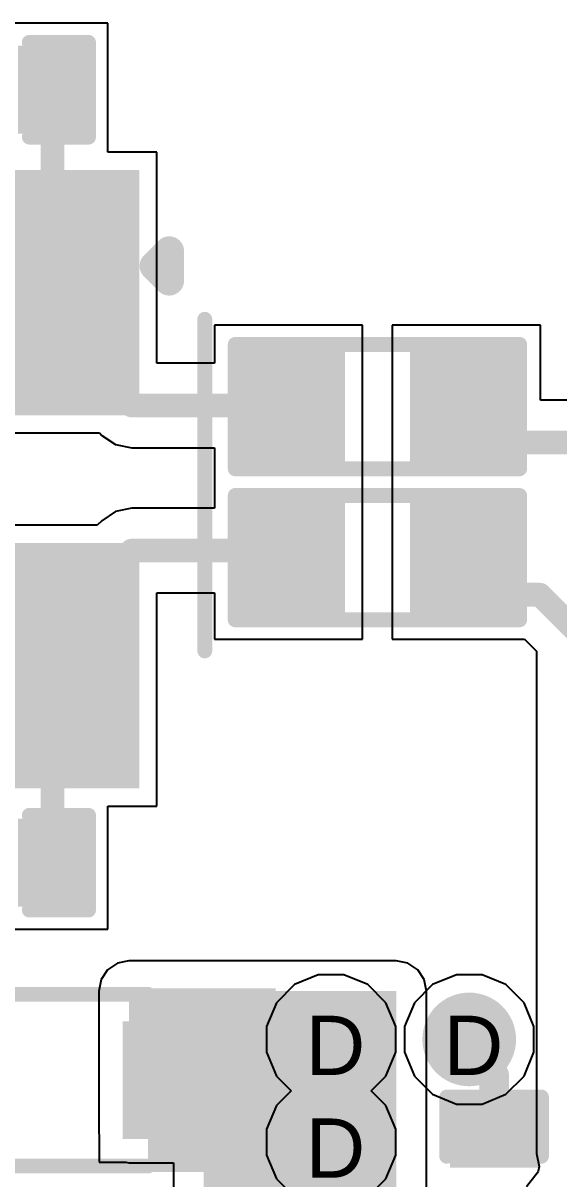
# Model space of a CAD drawing. Header units: inches. Extents: x 0 to 5032, y 0 to 5323.
# Drawn here: x 81.8 to 86.39, y 76.54 to 86.45 of the extents above; entities that cross this region are included whole.
import ezdxf

# ---------------------------------------------------------------- set-up
doc = ezdxf.new("R2010")
doc.units = ezdxf.units.IN
for name, color, linetype in [('Bottom Layer', 5, 'Continuous'), ('Bottom Solder', 6, 'Continuous'), ('Drill Drawing', 1, 'Continuous'), ('Layer 1', 16, 'Continuous'), ('Layer 2', 76, 'Continuous'), ('Top Layer', 1, 'Continuous'), ('Top Overlay', 2, 'Continuous'), ('Top Paste', 8, 'Continuous'), ('Top Solder', 216, 'Continuous'), ('Via Holes', 16, 'Continuous')]:
    doc.layers.add(name, color=color, linetype=linetype)
doc.styles.add('Arial', font='', dxfattribs={"height": 0.2})
doc.styles.get('Arial').set_extended_font_data('Arial')

# ---------------------------------------------------------------- blocks, each defined once
blk = doc.blocks.new('C___0402_347')
at = {"layer": 'Top Layer'}
for points in [[(-0.6985, -0.3175), (-0.6985, 0.3175), (-0.2413, 0.3175), (-0.2413, -0.3175)], [(0.2413, -0.3175), (0.2413, 0.3175), (0.6985, 0.3175), (0.6985, -0.3175)]]:
    blk.add_hatch(color=1, dxfattribs=at).paths.add_polyline_path(points)
at = {"layer": 'Top Paste'}
for points in [[(-0.6985, -0.3175), (-0.6985, 0.3175), (-0.2413, 0.3175), (-0.2413, -0.3175)], [(0.2413, -0.3175), (0.2413, 0.3175), (0.6985, 0.3175), (0.6985, -0.3175)]]:
    blk.add_hatch(color=8, dxfattribs=at).paths.add_polyline_path(points)
at = {"layer": 'Top Solder'}
for points in [[(-0.7585, -0.3775), (-0.7585, 0.3775), (-0.1813, 0.3775), (-0.1813, -0.3775)], [(0.1813, -0.3775), (0.1813, 0.3775), (0.7585, 0.3775), (0.7585, -0.3775)]]:
    blk.add_hatch(color=216, dxfattribs=at).paths.add_polyline_path(points)
at = {"layer": 'Top Overlay'}
for points in [[(-0.7874, -0.4064, 0.127, 0.127, 0), (-0.7874, 0.4064, 0.127, 0.127, 0)], [(-0.7874, 0.4064, 0.127, 0.127, 0), (-0.2794, 0.4064, 0.127, 0.127, 0)], [(0.2794, 0.4064, 0.127, 0.127, 0), (0.7874, 0.4064, 0.127, 0.127, 0)], [(0.7874, -0.4064, 0.127, 0.127, 0), (0.7874, 0.4064, 0.127, 0.127, 0)], [(-0.7874, -0.4064, 0.127, 0.127, 0), (-0.2794, -0.4064, 0.127, 0.127, 0)], [(0.2794, -0.4064, 0.127, 0.127, 0), (0.7874, -0.4064, 0.127, 0.127, 0)]]:
    blk.add_lwpolyline(points, format="xyseb", dxfattribs=at)
for points in [[(-0.8191, 0.4064, 0.0635, 0.0635, 1), (-0.7556, 0.4064, 0.0635, 0.0635, 1)], [(-0.8191, 0.4064, 0.0635, 0.0635, 1), (-0.7556, 0.4064, 0.0635, 0.0635, 1)], [(-0.3111, 0.4064, 0.0635, 0.0635, 1), (-0.2477, 0.4064, 0.0635, 0.0635, 1)], [(0.2477, 0.4064, 0.0635, 0.0635, 1), (0.3111, 0.4064, 0.0635, 0.0635, 1)], [(0.7556, 0.4064, 0.0635, 0.0635, 1), (0.8191, 0.4064, 0.0635, 0.0635, 1)], [(0.7556, 0.4064, 0.0635, 0.0635, 1), (0.8191, 0.4064, 0.0635, 0.0635, 1)], [(-0.8191, -0.4064, 0.0635, 0.0635, 1), (-0.7556, -0.4064, 0.0635, 0.0635, 1)], [(-0.8191, -0.4064, 0.0635, 0.0635, 1), (-0.7556, -0.4064, 0.0635, 0.0635, 1)], [(-0.3111, -0.4064, 0.0635, 0.0635, 1), (-0.2477, -0.4064, 0.0635, 0.0635, 1)], [(0.2477, -0.4064, 0.0635, 0.0635, 1), (0.3111, -0.4064, 0.0635, 0.0635, 1)], [(0.7556, -0.4064, 0.0635, 0.0635, 1), (0.8191, -0.4064, 0.0635, 0.0635, 1)], [(0.7556, -0.4064, 0.0635, 0.0635, 1), (0.8191, -0.4064, 0.0635, 0.0635, 1)]]:
    blk.add_lwpolyline(points, format="xyseb", close=True, dxfattribs=at)
blk = doc.blocks.new('C___0402_348')
at = {"layer": 'Top Layer'}
for points in [[(-0.6985, -0.3175), (-0.6985, 0.3175), (-0.2413, 0.3175), (-0.2413, -0.3175)], [(0.2413, -0.3175), (0.2413, 0.3175), (0.6985, 0.3175), (0.6985, -0.3175)]]:
    blk.add_hatch(color=1, dxfattribs=at).paths.add_polyline_path(points)
at = {"layer": 'Top Paste'}
for points in [[(-0.6985, -0.3175), (-0.6985, 0.3175), (-0.2413, 0.3175), (-0.2413, -0.3175)], [(0.2413, -0.3175), (0.2413, 0.3175), (0.6985, 0.3175), (0.6985, -0.3175)]]:
    blk.add_hatch(color=8, dxfattribs=at).paths.add_polyline_path(points)
at = {"layer": 'Top Solder'}
for points in [[(-0.7585, -0.3775), (-0.7585, 0.3775), (-0.1813, 0.3775), (-0.1813, -0.3775)], [(0.1813, -0.3775), (0.1813, 0.3775), (0.7585, 0.3775), (0.7585, -0.3775)]]:
    blk.add_hatch(color=216, dxfattribs=at).paths.add_polyline_path(points)
at = {"layer": 'Top Overlay'}
for points in [[(-0.7874, 0.4064, 0.127, 0.127, 0), (-0.7874, -0.4064, 0.127, 0.127, 0)], [(-0.2794, 0.4064, 0.127, 0.127, 0), (-0.7874, 0.4064, 0.127, 0.127, 0)], [(0.7874, 0.4064, 0.127, 0.127, 0), (0.2794, 0.4064, 0.127, 0.127, 0)], [(0.7874, 0.4064, 0.127, 0.127, 0), (0.7874, -0.4064, 0.127, 0.127, 0)], [(-0.2794, -0.4064, 0.127, 0.127, 0), (-0.7874, -0.4064, 0.127, 0.127, 0)], [(0.7874, -0.4064, 0.127, 0.127, 0), (0.2794, -0.4064, 0.127, 0.127, 0)]]:
    blk.add_lwpolyline(points, format="xyseb", dxfattribs=at)
for points in [[(-0.8191, 0.4064, 0.0635, 0.0635, 1), (-0.7556, 0.4064, 0.0635, 0.0635, 1)], [(-0.8191, 0.4064, 0.0635, 0.0635, 1), (-0.7556, 0.4064, 0.0635, 0.0635, 1)], [(-0.3111, 0.4064, 0.0635, 0.0635, 1), (-0.2477, 0.4064, 0.0635, 0.0635, 1)], [(0.2477, 0.4064, 0.0635, 0.0635, 1), (0.3111, 0.4064, 0.0635, 0.0635, 1)], [(0.7556, 0.4064, 0.0635, 0.0635, 1), (0.8191, 0.4064, 0.0635, 0.0635, 1)], [(0.7556, 0.4064, 0.0635, 0.0635, 1), (0.8191, 0.4064, 0.0635, 0.0635, 1)], [(-0.8191, -0.4064, 0.0635, 0.0635, 1), (-0.7556, -0.4064, 0.0635, 0.0635, 1)], [(-0.8191, -0.4064, 0.0635, 0.0635, 1), (-0.7556, -0.4064, 0.0635, 0.0635, 1)], [(-0.3111, -0.4064, 0.0635, 0.0635, 1), (-0.2477, -0.4064, 0.0635, 0.0635, 1)], [(0.2477, -0.4064, 0.0635, 0.0635, 1), (0.3111, -0.4064, 0.0635, 0.0635, 1)], [(0.7556, -0.4064, 0.0635, 0.0635, 1), (0.8191, -0.4064, 0.0635, 0.0635, 1)], [(0.7556, -0.4064, 0.0635, 0.0635, 1), (0.8191, -0.4064, 0.0635, 0.0635, 1)]]:
    blk.add_lwpolyline(points, format="xyseb", close=True, dxfattribs=at)
blk = doc.blocks.new('R___0603_349')
at = {"layer": 'Top Layer'}
for points in [[(-0.381, 0.4445), (-0.381, -0.4445), (-1.143, -0.4445), (-1.143, 0.4445)], [(1.143, 0.4445), (1.143, -0.4445), (0.381, -0.4445), (0.381, 0.4445)]]:
    blk.add_hatch(color=1, dxfattribs=at).paths.add_polyline_path(points)
at = {"layer": 'Top Paste'}
for points in [[(-0.381, 0.4445), (-0.381, -0.4445), (-1.143, -0.4445), (-1.143, 0.4445)], [(1.143, 0.4445), (1.143, -0.4445), (0.381, -0.4445), (0.381, 0.4445)]]:
    blk.add_hatch(color=8, dxfattribs=at).paths.add_polyline_path(points)
at = {"layer": 'Top Solder'}
for points in [[(-0.2794, 0.5461), (-0.2794, -0.5461), (-1.2446, -0.5461), (-1.2446, 0.5461)], [(1.2446, 0.5461), (1.2446, -0.5461), (0.2794, -0.5461), (0.2794, 0.5461)]]:
    blk.add_hatch(color=216, dxfattribs=at).paths.add_polyline_path(points)
at = {"layer": 'Top Overlay'}
for points in [[(-1.2192, -0.5334, 0.127, 0.127, 0), (-1.2192, 0.5334, 0.127, 0.127, 0)], [(-1.2192, 0.5334, 0.127, 0.127, 0), (1.2192, 0.5334, 0.127, 0.127, 0)], [(1.2192, -0.5334, 0.127, 0.127, 0), (1.2192, 0.5334, 0.127, 0.127, 0)], [(-1.2192, -0.5334, 0.127, 0.127, 0), (1.2192, -0.5334, 0.127, 0.127, 0)]]:
    blk.add_lwpolyline(points, format="xyseb", dxfattribs=at)
for points in [[(-1.25095, 0.5334, 0.0635, 0.0635, 1), (-1.18745, 0.5334, 0.0635, 0.0635, 1)], [(-1.25095, 0.5334, 0.0635, 0.0635, 1), (-1.18745, 0.5334, 0.0635, 0.0635, 1)], [(1.18745, 0.5334, 0.0635, 0.0635, 1), (1.25095, 0.5334, 0.0635, 0.0635, 1)], [(1.18745, 0.5334, 0.0635, 0.0635, 1), (1.25095, 0.5334, 0.0635, 0.0635, 1)], [(-1.25095, -0.5334, 0.0635, 0.0635, 1), (-1.18745, -0.5334, 0.0635, 0.0635, 1)], [(-1.25095, -0.5334, 0.0635, 0.0635, 1), (-1.18745, -0.5334, 0.0635, 0.0635, 1)], [(1.18745, -0.5334, 0.0635, 0.0635, 1), (1.25095, -0.5334, 0.0635, 0.0635, 1)], [(1.18745, -0.5334, 0.0635, 0.0635, 1), (1.25095, -0.5334, 0.0635, 0.0635, 1)]]:
    blk.add_lwpolyline(points, format="xyseb", close=True, dxfattribs=at)
blk = doc.blocks.new('R___0603_350')
at = {"layer": 'Top Layer'}
for points in [[(-0.381, 0.4445), (-0.381, -0.4445), (-1.143, -0.4445), (-1.143, 0.4445)], [(1.143, 0.4445), (1.143, -0.4445), (0.381, -0.4445), (0.381, 0.4445)]]:
    blk.add_hatch(color=1, dxfattribs=at).paths.add_polyline_path(points)
at = {"layer": 'Top Paste'}
for points in [[(-0.381, 0.4445), (-0.381, -0.4445), (-1.143, -0.4445), (-1.143, 0.4445)], [(1.143, 0.4445), (1.143, -0.4445), (0.381, -0.4445), (0.381, 0.4445)]]:
    blk.add_hatch(color=8, dxfattribs=at).paths.add_polyline_path(points)
at = {"layer": 'Top Solder'}
for points in [[(-0.2794, 0.5461), (-0.2794, -0.5461), (-1.2446, -0.5461), (-1.2446, 0.5461)], [(1.2446, 0.5461), (1.2446, -0.5461), (0.2794, -0.5461), (0.2794, 0.5461)]]:
    blk.add_hatch(color=216, dxfattribs=at).paths.add_polyline_path(points)
at = {"layer": 'Top Overlay'}
for points in [[(-1.2192, -0.5334, 0.127, 0.127, 0), (-1.2192, 0.5334, 0.127, 0.127, 0)], [(-1.2192, 0.5334, 0.127, 0.127, 0), (1.2192, 0.5334, 0.127, 0.127, 0)], [(1.2192, -0.5334, 0.127, 0.127, 0), (1.2192, 0.5334, 0.127, 0.127, 0)], [(-1.2192, -0.5334, 0.127, 0.127, 0), (1.2192, -0.5334, 0.127, 0.127, 0)]]:
    blk.add_lwpolyline(points, format="xyseb", dxfattribs=at)
for points in [[(-1.25095, 0.5334, 0.0635, 0.0635, 1), (-1.18745, 0.5334, 0.0635, 0.0635, 1)], [(-1.25095, 0.5334, 0.0635, 0.0635, 1), (-1.18745, 0.5334, 0.0635, 0.0635, 1)], [(1.18745, 0.5334, 0.0635, 0.0635, 1), (1.25095, 0.5334, 0.0635, 0.0635, 1)], [(1.18745, 0.5334, 0.0635, 0.0635, 1), (1.25095, 0.5334, 0.0635, 0.0635, 1)], [(-1.25095, -0.5334, 0.0635, 0.0635, 1), (-1.18745, -0.5334, 0.0635, 0.0635, 1)], [(-1.25095, -0.5334, 0.0635, 0.0635, 1), (-1.18745, -0.5334, 0.0635, 0.0635, 1)], [(1.18745, -0.5334, 0.0635, 0.0635, 1), (1.25095, -0.5334, 0.0635, 0.0635, 1)], [(1.18745, -0.5334, 0.0635, 0.0635, 1), (1.25095, -0.5334, 0.0635, 0.0635, 1)]]:
    blk.add_lwpolyline(points, format="xyseb", close=True, dxfattribs=at)
blk = doc.blocks.new('MC_306_351')
at = {"layer": 'Top Layer'}
for points in [[(-3.4, 2.55), (-2.1, 2.55), (-2.1, 0.65), (-3.4, 0.65)], [(2.1, 2.55), (3.4, 2.55), (3.4, 0.65), (2.1, 0.65)], [(-3.4, -0.65), (-2.1, -0.65), (-2.1, -2.55), (-3.4, -2.55)], [(2.1, -0.65), (3.4, -0.65), (3.4, -2.55), (2.1, -2.55)]]:
    blk.add_hatch(color=1, dxfattribs=at).paths.add_polyline_path(points)
at = {"layer": 'Top Paste'}
for points in [[(-3.4, 2.55), (-2.1, 2.55), (-2.1, 0.65), (-3.4, 0.65)], [(2.1, 2.55), (3.4, 2.55), (3.4, 0.65), (2.1, 0.65)], [(-3.4, -0.65), (-2.1, -0.65), (-2.1, -2.55), (-3.4, -2.55)], [(2.1, -0.65), (3.4, -0.65), (3.4, -2.55), (2.1, -2.55)]]:
    blk.add_hatch(color=8, dxfattribs=at).paths.add_polyline_path(points)
at = {"layer": 'Top Solder'}
for points in [[(-3.5016, 2.6516), (-1.9984, 2.6516), (-1.9984, 0.5484), (-3.5016, 0.5484)], [(1.9984, 2.6516), (3.5016, 2.6516), (3.5016, 0.5484), (1.9984, 0.5484)], [(-3.5016, -0.5484), (-1.9984, -0.5484), (-1.9984, -2.6516), (-3.5016, -2.6516)], [(1.9984, -0.5484), (3.5016, -0.5484), (3.5016, -2.6516), (1.9984, -2.6516)]]:
    blk.add_hatch(color=216, dxfattribs=at).paths.add_polyline_path(points)
at = {"layer": 'Top Overlay'}
for points in [[(1.8796, 1.9558, 0.127, 0.127, 0), (-1.9304, 1.9558, 0.127, 0.127, 0)], [(-4.064, 1.4732, 0.127, 0.127, 0), (-4.064, -1.3716, 0.127, 0.127, 0)], [(4.064, 1.4732, 0.127, 0.127, 0), (4.064, -1.3716, 0.127, 0.127, 0)], [(-3.7592, -1.7018, 0.254, 0.254, 0), (-3.7592, -1.9558, 0.254, 0.254, 0)], [(-3.6322, -1.8288, 0.254, 0.254, 0), (-3.7592, -1.7018, 0.254, 0.254, 0)], [(-3.6322, -1.8288, 0.254, 0.254, 0), (-3.7592, -1.9558, 0.254, 0.254, 0)], [(1.8796, -1.9558, 0.127, 0.127, 0), (-1.9304, -1.9558, 0.127, 0.127, 0)]]:
    blk.add_lwpolyline(points, format="xyseb", dxfattribs=at)
for points in [[(-1.9622, 1.9558, 0.0635, 0.0635, 1), (-1.8986, 1.9558, 0.0635, 0.0635, 1)], [(1.8478, 1.9558, 0.0635, 0.0635, 1), (1.9114, 1.9558, 0.0635, 0.0635, 1)], [(-4.0957, 1.4732, 0.0635, 0.0635, 1), (-4.0322, 1.4732, 0.0635, 0.0635, 1)], [(4.0322, 1.4732, 0.0635, 0.0635, 1), (4.0957, 1.4732, 0.0635, 0.0635, 1)], [(-4.0957, -1.3716, 0.0635, 0.0635, 1), (-4.0322, -1.3716, 0.0635, 0.0635, 1)], [(4.0322, -1.3716, 0.0635, 0.0635, 1), (4.0957, -1.3716, 0.0635, 0.0635, 1)], [(-3.8227, -1.7018, 0.127, 0.127, 1), (-3.6957, -1.7018, 0.127, 0.127, 1)], [(-3.8227, -1.7018, 0.127, 0.127, 1), (-3.6957, -1.7018, 0.127, 0.127, 1)], [(-3.6957, -1.8288, 0.127, 0.127, 1), (-3.5687, -1.8288, 0.127, 0.127, 1)], [(-3.6957, -1.8288, 0.127, 0.127, 1), (-3.5687, -1.8288, 0.127, 0.127, 1)], [(-3.8227, -1.9558, 0.127, 0.127, 1), (-3.6957, -1.9558, 0.127, 0.127, 1)], [(-3.8227, -1.9558, 0.127, 0.127, 1), (-3.6957, -1.9558, 0.127, 0.127, 1)], [(-1.9622, -1.9558, 0.0635, 0.0635, 1), (-1.8986, -1.9558, 0.0635, 0.0635, 1)], [(1.8478, -1.9558, 0.0635, 0.0635, 1), (1.9114, -1.9558, 0.0635, 0.0635, 1)]]:
    blk.add_lwpolyline(points, format="xyseb", close=True, dxfattribs=at)
blk = doc.blocks.new('____0402_354')
at = {"layer": 'Top Layer'}
for points in [[(-0.6985, -0.3175), (-0.6985, 0.3175), (-0.2413, 0.3175), (-0.2413, -0.3175)], [(0.2413, -0.3175), (0.2413, 0.3175), (0.6985, 0.3175), (0.6985, -0.3175)]]:
    blk.add_hatch(color=1, dxfattribs=at).paths.add_polyline_path(points)
at = {"layer": 'Top Paste'}
for points in [[(-0.6985, -0.3175), (-0.6985, 0.3175), (-0.2413, 0.3175), (-0.2413, -0.3175)], [(0.2413, -0.3175), (0.2413, 0.3175), (0.6985, 0.3175), (0.6985, -0.3175)]]:
    blk.add_hatch(color=8, dxfattribs=at).paths.add_polyline_path(points)
at = {"layer": 'Top Solder'}
for points in [[(-0.7585, -0.3775), (-0.7585, 0.3775), (-0.1813, 0.3775), (-0.1813, -0.3775)], [(0.1813, -0.3775), (0.1813, 0.3775), (0.7585, 0.3775), (0.7585, -0.3775)]]:
    blk.add_hatch(color=216, dxfattribs=at).paths.add_polyline_path(points)
at = {"layer": 'Top Overlay'}
for points in [[(-0.7874, -0.4064, 0.127, 0.127, 0), (-0.7874, 0.4064, 0.127, 0.127, 0)], [(-0.2794, 0.4064, 0.127, 0.127, 0), (-0.7874, 0.4064, 0.127, 0.127, 0)], [(0.7874, 0.4064, 0.127, 0.127, 0), (0.2794, 0.4064, 0.127, 0.127, 0)], [(0.7874, -0.4064, 0.127, 0.127, 0), (0.7874, 0.4064, 0.127, 0.127, 0)], [(-0.2794, -0.4064, 0.127, 0.127, 0), (-0.7874, -0.4064, 0.127, 0.127, 0)], [(0.7874, -0.4064, 0.127, 0.127, 0), (0.2794, -0.4064, 0.127, 0.127, 0)]]:
    blk.add_lwpolyline(points, format="xyseb", dxfattribs=at)
for points in [[(-0.8191, 0.4064, 0.0635, 0.0635, 1), (-0.7556, 0.4064, 0.0635, 0.0635, 1)], [(-0.8191, 0.4064, 0.0635, 0.0635, 1), (-0.7556, 0.4064, 0.0635, 0.0635, 1)], [(-0.3111, 0.4064, 0.0635, 0.0635, 1), (-0.2477, 0.4064, 0.0635, 0.0635, 1)], [(0.2477, 0.4064, 0.0635, 0.0635, 1), (0.3111, 0.4064, 0.0635, 0.0635, 1)], [(0.7556, 0.4064, 0.0635, 0.0635, 1), (0.8191, 0.4064, 0.0635, 0.0635, 1)], [(0.7556, 0.4064, 0.0635, 0.0635, 1), (0.8191, 0.4064, 0.0635, 0.0635, 1)], [(-0.8191, -0.4064, 0.0635, 0.0635, 1), (-0.7556, -0.4064, 0.0635, 0.0635, 1)], [(-0.8191, -0.4064, 0.0635, 0.0635, 1), (-0.7556, -0.4064, 0.0635, 0.0635, 1)], [(-0.3111, -0.4064, 0.0635, 0.0635, 1), (-0.2477, -0.4064, 0.0635, 0.0635, 1)], [(0.2477, -0.4064, 0.0635, 0.0635, 1), (0.3111, -0.4064, 0.0635, 0.0635, 1)], [(0.7556, -0.4064, 0.0635, 0.0635, 1), (0.8191, -0.4064, 0.0635, 0.0635, 1)], [(0.7556, -0.4064, 0.0635, 0.0635, 1), (0.8191, -0.4064, 0.0635, 0.0635, 1)]]:
    blk.add_lwpolyline(points, format="xyseb", close=True, dxfattribs=at)
blk = doc.blocks.new('SOD_323_356')
at = {"layer": 'Top Layer'}
for points in [[(-0.75, -0.45), (-1.55, -0.45), (-1.55, 0.45), (-0.75, 0.45)], [(1.55, -0.45), (0.75, -0.45), (0.75, 0.45), (1.55, 0.45)]]:
    blk.add_hatch(color=1, dxfattribs=at).paths.add_polyline_path(points)
at = {"layer": 'Top Overlay'}
for points in [[(-2.0066, 0.4829), (-0.9144, 0.4829), (-0.9144, 0.7877), (-2.0066, 0.7877)], [(-2.0066, -0.5077), (-1.5748, -0.5077), (-1.5748, 0.5083), (-2.0066, 0.5083)], [(-2.0066, -0.7871), (-0.9144, -0.7871), (-0.9144, -0.4823), (-2.0066, -0.4823)]]:
    blk.add_hatch(color=2, dxfattribs=at).paths.add_polyline_path(points)
at = {"layer": 'Top Paste'}
for points in [[(-0.75, -0.45), (-1.55, -0.45), (-1.55, 0.45), (-0.75, 0.45)], [(1.55, -0.45), (0.75, -0.45), (0.75, 0.45), (1.55, 0.45)]]:
    blk.add_hatch(color=8, dxfattribs=at).paths.add_polyline_path(points)
at = {"layer": 'Top Solder'}
for points in [[(-0.695, -0.505), (-1.605, -0.505), (-1.605, 0.505), (-0.695, 0.505)], [(1.605, -0.505), (0.695, -0.505), (0.695, 0.505), (1.605, 0.505)]]:
    blk.add_hatch(color=216, dxfattribs=at).paths.add_polyline_path(points)
at = {"layer": 'Top Overlay'}
for points in [[(0.9398, 0.7366, 0.127, 0.127, 0), (-0.9144, 0.7366, 0.127, 0.127, 0)], [(0.9398, 0.7366, 0.127, 0.127, 0), (0.9398, 0.5588, 0.127, 0.127, 0)], [(0.9398, -0.5588, 0.127, 0.127, 0), (0.9398, -0.7366, 0.127, 0.127, 0)], [(0.9398, -0.7366, 0.127, 0.127, 0), (-0.9144, -0.7366, 0.127, 0.127, 0)]]:
    blk.add_lwpolyline(points, format="xyseb", dxfattribs=at)
for points in [[(-0.9461, 0.7366, 0.0635, 0.0635, 1), (-0.8827, 0.7366, 0.0635, 0.0635, 1)], [(0.908, 0.7366, 0.0635, 0.0635, 1), (0.9715, 0.7366, 0.0635, 0.0635, 1)], [(0.908, 0.7366, 0.0635, 0.0635, 1), (0.9715, 0.7366, 0.0635, 0.0635, 1)], [(0.908, 0.5588, 0.0635, 0.0635, 1), (0.9715, 0.5588, 0.0635, 0.0635, 1)], [(0.908, -0.5588, 0.0635, 0.0635, 1), (0.9715, -0.5588, 0.0635, 0.0635, 1)], [(-0.9461, -0.7366, 0.0635, 0.0635, 1), (-0.8827, -0.7366, 0.0635, 0.0635, 1)], [(0.908, -0.7366, 0.0635, 0.0635, 1), (0.9715, -0.7366, 0.0635, 0.0635, 1)], [(0.908, -0.7366, 0.0635, 0.0635, 1), (0.9715, -0.7366, 0.0635, 0.0635, 1)]]:
    blk.add_lwpolyline(points, format="xyseb", close=True, dxfattribs=at)

msp = doc.modelspace()

# ---------------------------------------------------------------- hatches: boundary and pattern name
at = {"layer": 'Bottom Layer'}
h = msp.add_hatch(color=5, dxfattribs=at)
edge = h.paths.add_edge_path()
edge.add_arc((84.4366, 77.7333), 0.3, 0, 360)
h = msp.add_hatch(color=5, dxfattribs=at)
edge = h.paths.add_edge_path()
edge.add_arc((85.6203, 77.7333), 0.3, 0, 360)
h = msp.add_hatch(color=5, dxfattribs=at)
edge = h.paths.add_edge_path()
edge.add_arc((84.4366, 76.8522), 0.3, 0, 360)
at = {"layer": 'Bottom Solder'}
h = msp.add_hatch(color=6, dxfattribs=at)
edge = h.paths.add_edge_path()
edge.add_arc((84.4366, 77.7333), 0.4016, 0, 360)
h = msp.add_hatch(color=6, dxfattribs=at)
edge = h.paths.add_edge_path()
edge.add_arc((85.6203, 77.7333), 0.4016, 0, 360)
h = msp.add_hatch(color=6, dxfattribs=at)
edge = h.paths.add_edge_path()
edge.add_arc((84.4366, 76.8522), 0.4016, 0, 360)
at = {"layer": 'Layer 1'}
h = msp.add_hatch(color=16, dxfattribs=at)
edge = h.paths.add_edge_path()
edge.add_arc((84.4366, 77.7333), 0.3, 0, 360)
h = msp.add_hatch(color=16, dxfattribs=at)
edge = h.paths.add_edge_path()
edge.add_arc((85.6203, 77.7333), 0.3, 0, 360)
h = msp.add_hatch(color=16, dxfattribs=at)
edge = h.paths.add_edge_path()
edge.add_arc((84.4366, 76.8522), 0.3, 0, 360)
at = {"layer": 'Layer 2'}
h = msp.add_hatch(color=76, dxfattribs=at)
edge = h.paths.add_edge_path()
edge.add_arc((84.4366, 77.7333), 0.3, 0, 360)
h = msp.add_hatch(color=76, dxfattribs=at)
edge = h.paths.add_edge_path()
edge.add_arc((85.6203, 77.7333), 0.3, 0, 360)
h = msp.add_hatch(color=76, dxfattribs=at)
edge = h.paths.add_edge_path()
edge.add_arc((84.4366, 76.8522), 0.3, 0, 360)
at = {"layer": 'Top Layer'}
for points in [[(82.7031, 76.9335), (84.9954, 76.9335), (84.9954, 78.1476), (82.7031, 78.1476)], [(83.3444, 75.5833), (84.9954, 75.5833), (84.9954, 78.1476), (83.3444, 78.1476)]]:
    msp.add_hatch(color=1, dxfattribs=at).paths.add_polyline_path(points)
h = msp.add_hatch(color=1, dxfattribs=at)
edge = h.paths.add_edge_path()
edge.add_arc((84.4366, 77.7333), 0.3, 0, 360)
h = msp.add_hatch(color=1, dxfattribs=at)
edge = h.paths.add_edge_path()
edge.add_arc((85.6203, 77.7333), 0.3, 0, 360)
h = msp.add_hatch(color=1, dxfattribs=at)
edge = h.paths.add_edge_path()
edge.add_arc((84.4366, 76.8522), 0.3, 0, 360)
at = {"layer": 'Top Solder'}
h = msp.add_hatch(color=216, dxfattribs=at)
edge = h.paths.add_edge_path()
edge.add_arc((84.4366, 77.7333), 0.4016, 0, 360)
h = msp.add_hatch(color=216, dxfattribs=at)
edge = h.paths.add_edge_path()
edge.add_arc((85.6203, 77.7333), 0.4016, 0, 360)
h = msp.add_hatch(color=216, dxfattribs=at)
edge = h.paths.add_edge_path()
edge.add_arc((84.4366, 76.8522), 0.4016, 0, 360)
at = {"layer": 'Via Holes'}
h = msp.add_hatch(color=7, dxfattribs=at)
edge = h.paths.add_edge_path()
edge.add_arc((84.4366, 77.7333), 0.15, 0, 360)
h = msp.add_hatch(color=7, dxfattribs=at)
edge = h.paths.add_edge_path()
edge.add_arc((85.6203, 77.7333), 0.15, 0, 360)
h = msp.add_hatch(color=7, dxfattribs=at)
edge = h.paths.add_edge_path()
edge.add_arc((84.4366, 76.8522), 0.15, 0, 360)

# ---------------------------------------------------------------- linework, layer by layer
at = {"layer": 'Bottom Layer'}
for p, q in [((84.3264, 78.2873), (84.1228, 78.203)), ((84.5468, 78.2873), (84.3264, 78.2873)), ((84.7504, 78.203), (84.5468, 78.2873)), ((84.1228, 78.203), (83.9669, 78.0471)), ((84.9062, 78.0471), (84.7504, 78.203)), ((83.9669, 78.0471), (83.8826, 77.8435)), ((84.9906, 77.8435), (84.9062, 78.0471)), ((83.8826, 77.8435), (83.8826, 77.6231)), ((84.9906, 77.6231), (84.9906, 77.8435)), ((83.8826, 77.6231), (83.9669, 77.4195)), ((84.9062, 77.4195), (84.9906, 77.6231)), ((83.9669, 77.4195), (84.0937, 77.2928)), ((84.7795, 77.2928), (84.9062, 77.4195)), ((84.0937, 77.2928), (83.9669, 77.166)), ((84.9062, 77.166), (84.7795, 77.2928)), ((83.9669, 77.166), (83.8826, 76.9624)), ((84.9906, 76.9624), (84.9062, 77.166)), ((83.8826, 76.9624), (83.8826, 76.742)), ((84.9906, 76.742), (84.9906, 76.9624)), ((83.8826, 76.742), (83.9669, 76.5384)), ((84.9062, 76.5384), (84.9906, 76.742)), ((83.9669, 76.5384), (84.1228, 76.3825)), ((84.7504, 76.3825), (84.9062, 76.5384))]:
    msp.add_line(p, q, dxfattribs=at)
at = {"layer": 'Layer 1'}
for p, q in [((84.3264, 78.2873), (84.1228, 78.203)), ((84.5468, 78.2873), (84.3264, 78.2873)), ((84.7504, 78.203), (84.5468, 78.2873)), ((84.1228, 78.203), (83.9669, 78.0471)), ((84.9062, 78.0471), (84.7504, 78.203)), ((83.9669, 78.0471), (83.8826, 77.8435)), ((84.9906, 77.8435), (84.9062, 78.0471)), ((83.8826, 77.8435), (83.8826, 77.6231)), ((84.9906, 77.6231), (84.9906, 77.8435)), ((83.8826, 77.6231), (83.9669, 77.4195)), ((84.9062, 77.4195), (84.9906, 77.6231)), ((83.9669, 77.4195), (84.0937, 77.2928)), ((84.7795, 77.2928), (84.9062, 77.4195)), ((84.0937, 77.2928), (83.9669, 77.166)), ((84.9062, 77.166), (84.7795, 77.2928)), ((83.9669, 77.166), (83.8826, 76.9624)), ((84.9906, 76.9624), (84.9062, 77.166)), ((83.8826, 76.9624), (83.8826, 76.742)), ((84.9906, 76.742), (84.9906, 76.9624)), ((83.8826, 76.742), (83.9669, 76.5384)), ((84.9062, 76.5384), (84.9906, 76.742)), ((83.9669, 76.5384), (84.1228, 76.3825)), ((84.7504, 76.3825), (84.9062, 76.5384))]:
    msp.add_line(p, q, dxfattribs=at)
at = {"layer": 'Layer 2'}
for p, q in [((85.5101, 78.2873), (85.3065, 78.203)), ((85.7305, 78.2873), (85.5101, 78.2873)), ((85.9341, 78.203), (85.7305, 78.2873)), ((85.3065, 78.203), (85.1507, 78.0471)), ((86.09, 78.0471), (85.9341, 78.203)), ((85.1507, 78.0471), (85.0663, 77.8435)), ((86.1743, 77.8435), (86.09, 78.0471)), ((85.0663, 77.8435), (85.0663, 77.6231)), ((86.1743, 77.6231), (86.1743, 77.8435)), ((85.0663, 77.6231), (85.1507, 77.4195)), ((86.09, 77.4195), (86.1743, 77.6231)), ((85.1507, 77.4195), (85.3065, 77.2637)), ((85.9341, 77.2637), (86.09, 77.4195)), ((85.3065, 77.2637), (85.5101, 77.1793)), ((85.7305, 77.1793), (85.9341, 77.2637)), ((85.5101, 77.1793), (85.7305, 77.1793))]:
    msp.add_line(p, q, dxfattribs=at)
at = {"layer": 'Top Layer'}
for p, q in [((82.5221, 86.45), (81.5569, 86.45)), ((82.5221, 85.3426), (82.5221, 86.45)), ((82.9435, 85.3426), (82.5221, 85.3426)), ((82.9435, 83.5328), (82.9435, 85.3426)), ((84.7065, 83.8592), (83.4365, 83.8592)), ((83.4365, 83.8592), (83.4365, 83.5328)), ((84.7065, 82.4622), (84.7065, 83.8592)), ((86.2305, 83.8592), (84.9605, 83.8592)), ((84.9605, 83.8592), (84.9605, 82.4622)), ((86.2305, 83.2159), (86.2305, 83.8592)), ((83.4365, 83.5328), (82.9435, 83.5328)), ((86.5516, 83.2159), (86.2305, 83.2159)), ((81.1355, 82.9346), (82.4497, 82.9346)), ((82.4497, 82.9346), (82.4705, 82.9138)), ((82.4705, 82.9138), (82.4705, 82.9138)), ((82.4705, 82.9138), (82.5881, 82.8352)), ((82.5881, 82.8352), (82.7269, 82.8076)), ((82.7269, 82.8076), (83.4365, 82.8076)), ((83.4365, 82.8076), (83.4365, 82.2885)), ((84.7065, 81.1668), (84.7065, 82.4622)), ((84.9605, 82.4622), (84.9605, 81.1668)), ((82.7269, 82.2885), (82.5881, 82.2609)), ((83.4365, 82.2885), (82.7269, 82.2885)), ((82.4705, 82.1823), (82.4307, 82.1426)), ((82.5881, 82.2609), (82.4705, 82.1823)), ((82.4705, 82.1823), (82.4705, 82.1823)), ((82.4307, 82.1426), (81.1355, 82.1426)), ((82.9435, 79.7346), (82.9435, 81.5634)), ((82.9435, 81.5634), (83.4365, 81.5634)), ((83.4365, 81.5634), (83.4365, 81.1668)), ((83.4365, 81.1668), (84.7065, 81.1668)), ((84.9605, 81.1668), (86.0944, 81.1668)), ((86.0944, 81.1668), (86.1984, 81.0629)), ((86.1984, 81.0629), (86.1984, 76.7562)), ((82.5221, 78.6776), (82.5221, 79.7346)), ((82.5221, 79.7346), (82.9435, 79.7346)), ((81.5569, 78.6776), (82.5221, 78.6776)), ((82.52, 78.3307), (82.4638, 78.2467)), ((82.604, 78.3868), (82.52, 78.3307)), ((82.7031, 78.4066), (82.604, 78.3868)), ((84.9954, 78.4066), (82.7031, 78.4066)), ((85.0945, 78.3868), (84.9954, 78.4066)), ((85.1785, 78.3307), (85.0945, 78.3868)), ((85.2346, 78.2467), (85.1785, 78.3307)), ((82.4638, 78.2467), (82.4441, 78.1476)), ((85.2543, 78.1476), (85.2346, 78.2467)), ((82.4441, 78.1476), (82.4441, 76.9335)), ((85.2543, 76.4696), (85.2543, 78.1476)), ((82.4441, 76.9335), (82.4491, 76.9084)), ((82.4491, 76.9084), (82.4491, 76.6795)), ((86.1984, 76.7562), (86.1984, 76.7562)), ((86.1984, 76.7562), (86.221, 76.6424)), ((82.4491, 76.6795), (82.678, 76.6795)), ((82.678, 76.6795), (82.7031, 76.6745)), ((82.7031, 76.6745), (83.0854, 76.6745)), ((83.0854, 76.6745), (83.0854, 75.6424)), ((86.221, 76.6424), (86.2111, 76.6034)), ((86.2035, 76.5863), (86.1109, 76.4696)), ((86.2111, 76.6034), (86.2035, 76.5863))]:
    msp.add_line(p, q, dxfattribs=at)
for points in [[(82.049, 84.1481, 0.2032, 0.2032, 0), (82.049, 85.888, 0.2032, 0.2032, 0)], [(82.049, 83.8481, 0.2032, 0.2032, 0), (82.049, 84.1481, 0.2032, 0.2032, 0)], [(82.049, 83.8481, 0.2032, 0.2032, 0), (82.7269, 83.1702, 0.2032, 0.2032, 0)], [(82.7269, 83.1702, 0.2032, 0.2032, 0), (84.081, 83.1702, 0.2032, 0.2032, 0)], [(85.605, 83.1328, 0.2032, 0.2032, 0), (85.605, 83.1702, 0.2032, 0.2032, 0)], [(85.605, 83.1328, 0.2032, 0.2032, 0), (85.8844, 82.8534, 0.2032, 0.2032, 0)], [(85.8844, 82.8534, 0.2032, 0.2032, 0), (86.5516, 82.8534, 0.2032, 0.2032, 0)], [(82.049, 81.2481, 0.2032, 0.2032, 0), (82.7269, 81.926, 0.2032, 0.2032, 0)], [(82.7269, 81.926, 0.2032, 0.2032, 0), (84.0298, 81.926, 0.2032, 0.2032, 0)], [(84.0298, 81.926, 0.2032, 0.2032, 0), (84.081, 81.8748, 0.2032, 0.2032, 0)], [(85.605, 81.8273, 0.2032, 0.2032, 0), (85.605, 81.8748, 0.2032, 0.2032, 0)], [(85.605, 81.8273, 0.2032, 0.2032, 0), (85.8844, 81.5479, 0.2032, 0.2032, 0)], [(85.8844, 81.5479, 0.2032, 0.2032, 0), (86.226, 81.5479, 0.2032, 0.2032, 0)], [(86.226, 81.5479, 0.2032, 0.2032, 0), (86.5609, 81.2131, 0.2032, 0.2032, 0)], [(82.049, 80.9481, 0.2032, 0.2032, 0), (82.049, 81.2481, 0.2032, 0.2032, 0)], [(82.049, 79.2586, 0.2032, 0.2032, 0), (82.049, 80.9481, 0.2032, 0.2032, 0)], [(85.6203, 77.6397, 0.254, 0.254, 0), (85.6203, 77.7333, 0.254, 0.254, 0)], [(85.6203, 77.6397, 0.254, 0.254, 0), (85.8336, 77.4264, 0.254, 0.254, 0)], [(85.8336, 76.9218, 0.254, 0.254, 0), (85.8336, 77.4264, 0.254, 0.254, 0)]]:
    msp.add_lwpolyline(points, format="xyseb", dxfattribs=at)
for points in [[(81.9982, 85.888, 0.1016, 0.1016, 1), (82.0998, 85.888, 0.1016, 0.1016, 1)], [(81.9982, 84.1481, 0.1016, 0.1016, 1), (82.0998, 84.1481, 0.1016, 0.1016, 1)], [(81.9982, 84.1481, 0.1016, 0.1016, 1), (82.0998, 84.1481, 0.1016, 0.1016, 1)], [(81.9982, 83.8481, 0.1016, 0.1016, 1), (82.0998, 83.8481, 0.1016, 0.1016, 1)], [(81.9982, 83.8481, 0.1016, 0.1016, 1), (82.0998, 83.8481, 0.1016, 0.1016, 1)], [(82.6761, 83.1702, 0.1016, 0.1016, 1), (82.7777, 83.1702, 0.1016, 0.1016, 1)], [(82.6761, 83.1702, 0.1016, 0.1016, 1), (82.7777, 83.1702, 0.1016, 0.1016, 1)], [(84.0302, 83.1702, 0.1016, 0.1016, 1), (84.1318, 83.1702, 0.1016, 0.1016, 1)], [(85.5542, 83.1702, 0.1016, 0.1016, 1), (85.6558, 83.1702, 0.1016, 0.1016, 1)], [(85.5542, 83.1328, 0.1016, 0.1016, 1), (85.6558, 83.1328, 0.1016, 0.1016, 1)], [(85.5542, 83.1328, 0.1016, 0.1016, 1), (85.6558, 83.1328, 0.1016, 0.1016, 1)], [(85.8336, 82.8534, 0.1016, 0.1016, 1), (85.9352, 82.8534, 0.1016, 0.1016, 1)], [(85.8336, 82.8534, 0.1016, 0.1016, 1), (85.9352, 82.8534, 0.1016, 0.1016, 1)], [(82.6761, 81.926, 0.1016, 0.1016, 1), (82.7777, 81.926, 0.1016, 0.1016, 1)], [(82.6761, 81.926, 0.1016, 0.1016, 1), (82.7777, 81.926, 0.1016, 0.1016, 1)], [(83.979, 81.926, 0.1016, 0.1016, 1), (84.0806, 81.926, 0.1016, 0.1016, 1)], [(83.979, 81.926, 0.1016, 0.1016, 1), (84.0806, 81.926, 0.1016, 0.1016, 1)], [(84.0302, 81.8748, 0.1016, 0.1016, 1), (84.1318, 81.8748, 0.1016, 0.1016, 1)], [(85.5542, 81.8748, 0.1016, 0.1016, 1), (85.6558, 81.8748, 0.1016, 0.1016, 1)], [(85.5542, 81.8273, 0.1016, 0.1016, 1), (85.6558, 81.8273, 0.1016, 0.1016, 1)], [(85.5542, 81.8273, 0.1016, 0.1016, 1), (85.6558, 81.8273, 0.1016, 0.1016, 1)], [(85.8336, 81.5479, 0.1016, 0.1016, 1), (85.9352, 81.5479, 0.1016, 0.1016, 1)], [(85.8336, 81.5479, 0.1016, 0.1016, 1), (85.9352, 81.5479, 0.1016, 0.1016, 1)], [(86.1752, 81.5479, 0.1016, 0.1016, 1), (86.2768, 81.5479, 0.1016, 0.1016, 1)], [(86.1752, 81.5479, 0.1016, 0.1016, 1), (86.2768, 81.5479, 0.1016, 0.1016, 1)], [(81.9982, 81.2481, 0.1016, 0.1016, 1), (82.0998, 81.2481, 0.1016, 0.1016, 1)], [(81.9982, 81.2481, 0.1016, 0.1016, 1), (82.0998, 81.2481, 0.1016, 0.1016, 1)], [(81.9982, 80.9481, 0.1016, 0.1016, 1), (82.0998, 80.9481, 0.1016, 0.1016, 1)], [(81.9982, 80.9481, 0.1016, 0.1016, 1), (82.0998, 80.9481, 0.1016, 0.1016, 1)], [(81.9982, 79.2586, 0.1016, 0.1016, 1), (82.0998, 79.2586, 0.1016, 0.1016, 1)], [(85.5568, 77.7333, 0.127, 0.127, 1), (85.6838, 77.7333, 0.127, 0.127, 1)], [(85.5568, 77.6397, 0.127, 0.127, 1), (85.6838, 77.6397, 0.127, 0.127, 1)], [(85.5568, 77.6397, 0.127, 0.127, 1), (85.6838, 77.6397, 0.127, 0.127, 1)], [(85.7701, 77.4264, 0.127, 0.127, 1), (85.8971, 77.4264, 0.127, 0.127, 1)], [(85.7701, 77.4264, 0.127, 0.127, 1), (85.8971, 77.4264, 0.127, 0.127, 1)], [(85.7701, 76.9218, 0.127, 0.127, 1), (85.8971, 76.9218, 0.127, 0.127, 1)]]:
    msp.add_lwpolyline(points, format="xyseb", close=True, dxfattribs=at)

# ---------------------------------------------------------------- block references
for name, p in [('C___0402_347', (81.5696, 85.8785)), ('R___0603_349', (84.8335, 83.1607)), ('R___0603_350', (84.8335, 81.8653))]:
    msp.add_blockref(name, p)
for name, p, rotation in [('MC_306_351', (79.2895, 82.5386), 180), ('C___0402_348', (81.5696, 79.2491), 180), ('SOD_323_356', (81.9531, 77.3835), 180), ('____0402_354', (85.8336, 76.4519), 270)]:
    msp.add_blockref(name, p, dxfattribs=dict(rotation=rotation))

# ---------------------------------------------------------------- texts
at = {"layer": 'Drill Drawing', "style": 'Arial'}
for p in [(84.2165, 77.4286), (85.4002, 77.4286), (84.2165, 76.5475)]:
    msp.add_text('D', height=0.508, dxfattribs=at).set_placement(p)

doc.saveas('drawing.dxf')
